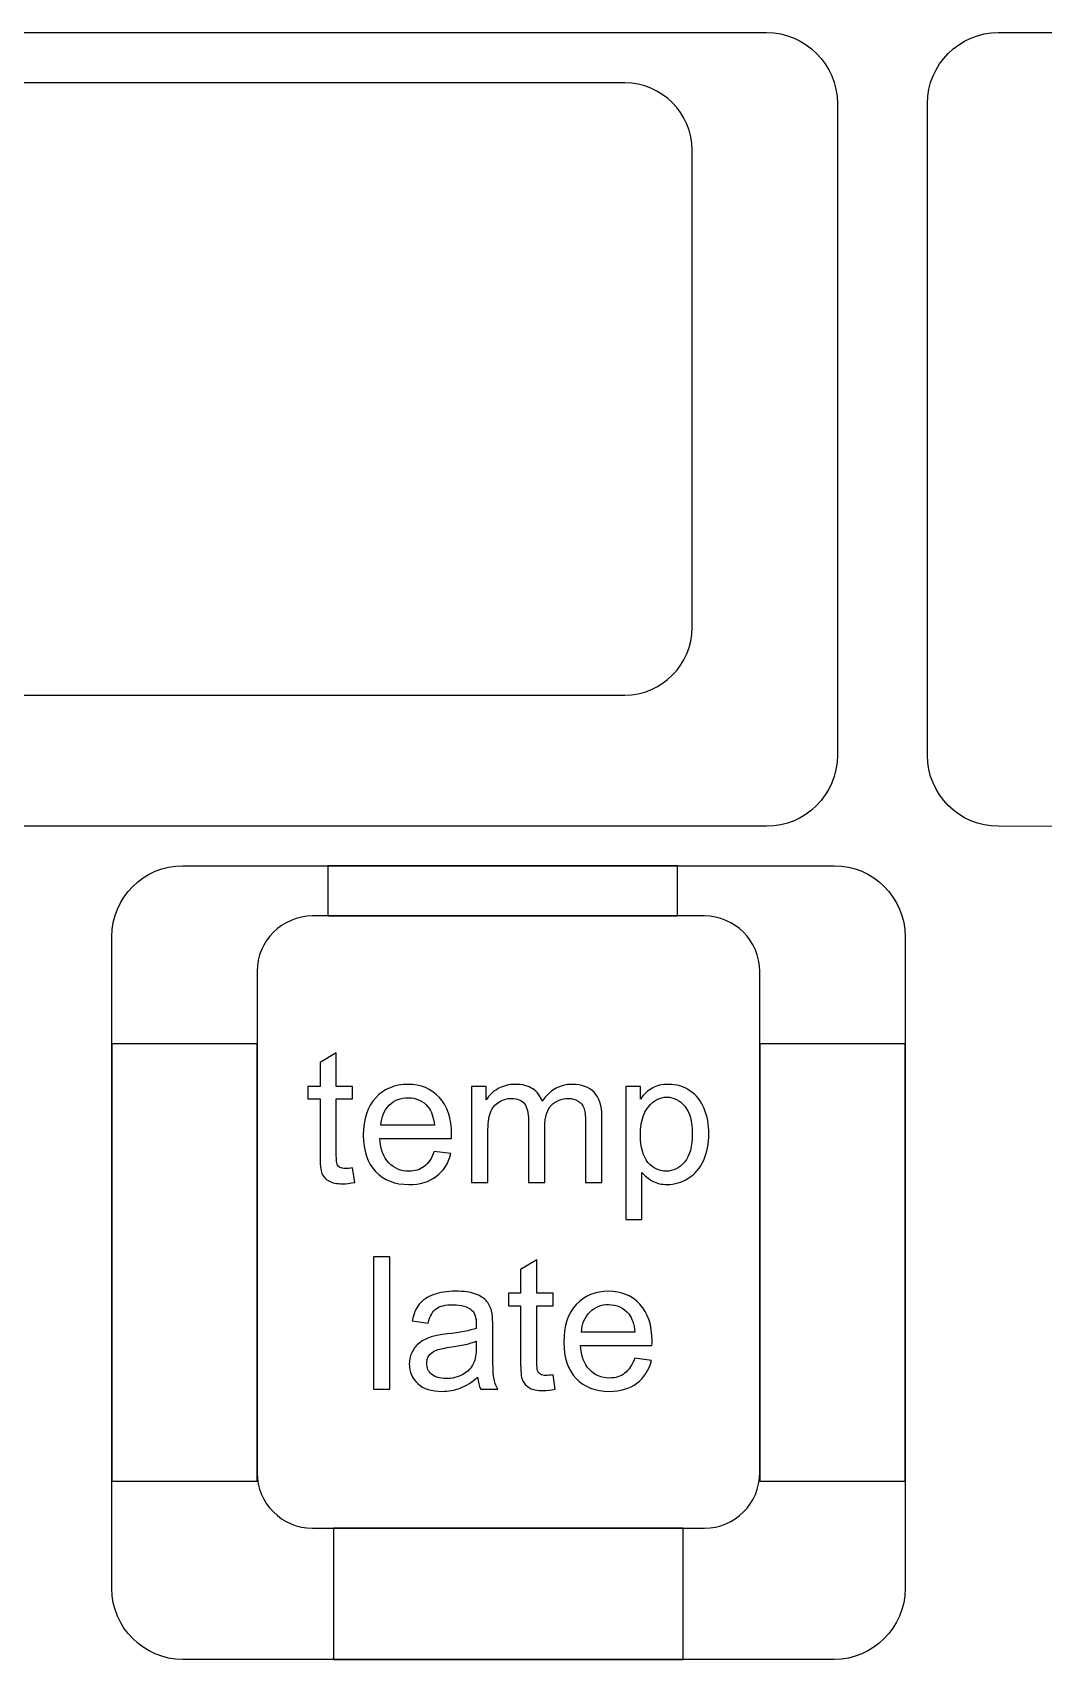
# Model space of a CAD drawing. Header units: millimetres. Extents: x -493 to 473, y -489 to 489.
# Drawn here: x 402.52 to 425.65, y 410.67 to 447.87 of the extents above; entities that cross this region are included whole.
import ezdxf

# ---------------------------------------------------------------- set-up
doc = ezdxf.new("R2010")
doc.units = ezdxf.units.MM
doc.header["$MEASUREMENT"] = 0
doc.layers.add('Layer 1', color=7, linetype='Continuous')

msp = doc.modelspace()

# ---------------------------------------------------------------- linework, layer by layer
at = {"layer": 'Layer 1', "color": 132}
for points in [[(409.275, 427.667), (417.275, 427.667), (417.275, 428.817), (409.275, 428.817), (409.275, 427.667)], [(404.3317, 414.742), (407.6567, 414.742), (407.6567, 424.742), (404.3317, 424.742), (404.3317, 414.742)], [(419.1567, 414.742), (422.4817, 414.742), (422.4817, 424.742), (419.1567, 424.742), (419.1567, 414.742)], [(409.4067, 410.667), (417.4067, 410.667), (417.4067, 413.667), (409.4067, 413.667), (409.4067, 410.667)]]:
    msp.add_lwpolyline(points, close=True, dxfattribs=at)
at = {"layer": 'Layer 1', "color": 169}
for points, knots in [([(368.1072, 429.717), (368.1072, 429.717), (419.3094, 429.717), (419.3094, 429.717), (419.3094, 429.717), (420.2025, 429.717), (420.9333, 430.4477), (420.9333, 431.3409), (420.9333, 431.3409), (420.9333, 431.3409), (420.9333, 446.2431), (420.9333, 446.2431), (420.9333, 446.2431), (420.9333, 447.1363), (420.2025, 447.867), (419.3094, 447.867), (419.3094, 447.867), (419.3094, 447.867), (368.1072, 447.867), (368.1072, 447.867), (368.1072, 447.867), (367.2141, 447.867), (366.4833, 447.1363), (366.4833, 446.2431), (366.4833, 446.2431), (366.4833, 446.2431), (366.4833, 431.3409), (366.4833, 431.3409), (366.4833, 431.3409), (366.4833, 430.4477), (367.2141, 429.717), (368.1072, 429.717)], [0, 0, 0, 0, 0.1111111, 0.1111111, 0.1111111, 0.1111111, 0.2222222, 0.2222222, 0.2222222, 0.2222222, 0.3333333, 0.3333333, 0.3333333, 0.3333333, 0.4444444, 0.4444444, 0.4444444, 0.4444444, 0.5555556, 0.5555556, 0.5555556, 0.5555556, 0.6666667, 0.6666667, 0.6666667, 0.6666667, 0.7777778, 0.7777778, 0.7777778, 0.7777778, 1, 1, 1, 1]), ([(429.1536, 411.567), (429.1536, 411.567), (448.5933, 411.567), (448.5933, 411.567), (448.5933, 411.567), (449.4865, 411.567), (450.2172, 412.2977), (450.2172, 413.1909), (450.2172, 413.1909), (450.2172, 424.2083), (450.2172, 435.2257), (450.2172, 446.2431), (450.2172, 446.2431), (450.2172, 447.1363), (449.4864, 447.867), (448.5933, 447.867), (448.5933, 447.867), (448.5933, 447.867), (424.6161, 447.867), (424.6161, 447.867), (424.6161, 447.867), (423.723, 447.867), (422.9922, 447.1363), (422.9922, 446.2431), (422.9922, 446.2431), (422.9922, 446.2431), (422.9922, 431.3409), (422.9922, 431.3409), (422.9922, 431.3409), (422.9922, 430.4483), (423.7231, 429.7178), (424.6161, 429.717), (424.6161, 429.717), (424.6161, 429.717), (427.5237, 429.714), (427.5237, 429.714), (427.5237, 429.714), (427.5237, 429.714), (427.5297, 428.0931), (427.5297, 428.0931), (427.5297, 428.0931), (427.5297, 428.0931), (427.5297, 413.1909), (427.5297, 413.1909), (427.5297, 413.1909), (427.5297, 412.2978), (428.2604, 411.567), (429.1536, 411.567)], [0, 0, 0, 0, 0.0769231, 0.0769231, 0.0769231, 0.0769231, 0.1538462, 0.1538462, 0.1538462, 0.1538462, 0.2307692, 0.2307692, 0.2307692, 0.2307692, 0.3076923, 0.3076923, 0.3076923, 0.3076923, 0.3846154, 0.3846154, 0.3846154, 0.3846154, 0.4615385, 0.4615385, 0.4615385, 0.4615385, 0.5384615, 0.5384615, 0.5384615, 0.5384615, 0.6153846, 0.6153846, 0.6153846, 0.6153846, 0.6923077, 0.6923077, 0.6923077, 0.6923077, 0.7692308, 0.7692308, 0.7692308, 0.7692308, 0.8461538, 0.8461538, 0.8461538, 0.8461538, 1, 1, 1, 1]), ([(405.9556, 410.667), (405.9556, 410.667), (420.8578, 410.667), (420.8578, 410.667), (420.8578, 410.667), (421.751, 410.667), (422.4817, 411.3977), (422.4817, 412.2909), (422.4817, 412.2909), (422.4817, 412.2909), (422.4817, 427.1931), (422.4817, 427.1931), (422.4817, 427.1931), (422.4817, 428.0863), (421.751, 428.817), (420.8578, 428.817), (420.8578, 428.817), (420.8578, 428.817), (405.9556, 428.817), (405.9556, 428.817), (405.9556, 428.817), (405.0624, 428.817), (404.3317, 428.0863), (404.3317, 427.1931), (404.3317, 427.1931), (404.3317, 427.1931), (404.3317, 412.2909), (404.3317, 412.2909), (404.3317, 412.2909), (404.3317, 411.3977), (405.0624, 410.667), (405.9556, 410.667)], [0, 0, 0, 0, 0.1111111, 0.1111111, 0.1111111, 0.1111111, 0.2222222, 0.2222222, 0.2222222, 0.2222222, 0.3333333, 0.3333333, 0.3333333, 0.3333333, 0.4444444, 0.4444444, 0.4444444, 0.4444444, 0.5555556, 0.5555556, 0.5555556, 0.5555556, 0.6666667, 0.6666667, 0.6666667, 0.6666667, 0.7777778, 0.7777778, 0.7777778, 0.7777778, 1, 1, 1, 1])]:
    msp.add_open_spline(points, degree=3, knots=knots, dxfattribs=at)
at = {"layer": 'Layer 1', "color": 159}
for points in [[(371.3505, 446.717), (371.3505, 446.717), (416.0661, 446.717), (416.0661, 446.717), (416.0661, 446.717), (416.9144, 446.717), (417.6083, 446.023), (417.6083, 445.1747), (417.6083, 445.1747), (417.6083, 445.1747), (417.6083, 434.2594), (417.6083, 434.2594), (417.6083, 434.2594), (417.6083, 433.4111), (416.9144, 432.717), (416.0661, 432.717), (416.0661, 432.717), (416.0661, 432.717), (371.3505, 432.717), (371.3505, 432.717), (371.3505, 432.717), (370.5022, 432.717), (369.8082, 433.4111), (369.8082, 434.2594), (369.8082, 434.2594), (369.8082, 434.2594), (369.8082, 445.1747), (369.8082, 445.1747), (369.8082, 445.1747), (369.8082, 446.023), (370.5022, 446.717), (371.3505, 446.717)], [(408.9236, 427.667), (408.9236, 427.667), (417.8898, 427.667), (417.8898, 427.667), (417.8898, 427.667), (418.5867, 427.667), (419.1567, 427.097), (419.1567, 426.4002), (419.1567, 426.4002), (419.1567, 426.4002), (419.1567, 414.9339), (419.1567, 414.9339), (419.1567, 414.9339), (419.1567, 414.2371), (418.5867, 413.667), (417.8898, 413.667), (417.8898, 413.667), (417.8898, 413.667), (408.9236, 413.667), (408.9236, 413.667), (408.9236, 413.667), (408.2267, 413.667), (407.6567, 414.2371), (407.6567, 414.9339), (407.6567, 414.9339), (407.6567, 414.9339), (407.6567, 426.4002), (407.6567, 426.4002), (407.6567, 426.4002), (407.6567, 427.097), (408.2267, 427.667), (408.9236, 427.667)]]:
    msp.add_open_spline(points, degree=3, knots=[0, 0, 0, 0, 0.1111111, 0.1111111, 0.1111111, 0.1111111, 0.2222222, 0.2222222, 0.2222222, 0.2222222, 0.3333333, 0.3333333, 0.3333333, 0.3333333, 0.4444444, 0.4444444, 0.4444444, 0.4444444, 0.5555556, 0.5555556, 0.5555556, 0.5555556, 0.6666667, 0.6666667, 0.6666667, 0.6666667, 0.7777778, 0.7777778, 0.7777778, 0.7777778, 1, 1, 1, 1], dxfattribs=at)
at = {"layer": 'Layer 1', "color": 132}
for points, knots in [([(409.8402, 421.9053), (409.8402, 421.9053), (409.891, 421.5765), (409.891, 421.5765), (409.891, 421.5765), (409.7865, 421.5547), (409.6927, 421.5434), (409.6109, 421.5434), (409.6109, 421.5434), (409.4761, 421.5434), (409.3717, 421.5645), (409.2969, 421.6076), (409.2969, 421.6076), (409.2228, 421.6506), (409.1706, 421.7063), (409.1403, 421.7762), (409.1403, 421.7762), (409.1099, 421.846), (409.0951, 421.9928), (409.0951, 422.2165), (409.0951, 422.2165), (409.0951, 422.2165), (409.0951, 423.4822), (409.0951, 423.4822), (409.0951, 423.4822), (409.0951, 423.4822), (408.8199, 423.4822), (408.8199, 423.4822), (408.8199, 423.4822), (408.8199, 423.4822), (408.8199, 423.7701), (408.8199, 423.7701), (408.8199, 423.7701), (408.8199, 423.7701), (409.0951, 423.7701), (409.0951, 423.7701), (409.0951, 423.7701), (409.0951, 423.7701), (409.0951, 424.3134), (409.0951, 424.3134), (409.0951, 424.3134), (409.0951, 424.3134), (409.4676, 424.537), (409.4676, 424.537), (409.4676, 424.537), (409.4676, 424.537), (409.4676, 423.7701), (409.4676, 423.7701), (409.4676, 423.7701), (409.4676, 423.7701), (409.8402, 423.7701), (409.8402, 423.7701), (409.8402, 423.7701), (409.8402, 423.7701), (409.8402, 423.4822), (409.8402, 423.4822), (409.8402, 423.4822), (409.8402, 423.4822), (409.4676, 423.4822), (409.4676, 423.4822), (409.4676, 423.4822), (409.4676, 423.4822), (409.4676, 422.1953), (409.4676, 422.1953), (409.4676, 422.1953), (409.4676, 422.0888), (409.474, 422.0203), (409.4874, 421.99), (409.4874, 421.99), (409.5001, 421.9596), (409.5212, 421.9357), (409.5509, 421.9173), (409.5509, 421.9173), (409.5805, 421.8997), (409.6228, 421.8905), (409.6779, 421.8905), (409.6779, 421.8905), (409.7188, 421.8905), (409.7731, 421.8954), (409.8402, 421.9053)], [0, 0, 0, 0, 0.047619, 0.047619, 0.047619, 0.047619, 0.0952381, 0.0952381, 0.0952381, 0.0952381, 0.1428571, 0.1428571, 0.1428571, 0.1428571, 0.1904762, 0.1904762, 0.1904762, 0.1904762, 0.2380952, 0.2380952, 0.2380952, 0.2380952, 0.2857143, 0.2857143, 0.2857143, 0.2857143, 0.3333333, 0.3333333, 0.3333333, 0.3333333, 0.3809524, 0.3809524, 0.3809524, 0.3809524, 0.4285714, 0.4285714, 0.4285714, 0.4285714, 0.4761905, 0.4761905, 0.4761905, 0.4761905, 0.5238095, 0.5238095, 0.5238095, 0.5238095, 0.5714286, 0.5714286, 0.5714286, 0.5714286, 0.6190476, 0.6190476, 0.6190476, 0.6190476, 0.6666667, 0.6666667, 0.6666667, 0.6666667, 0.7142857, 0.7142857, 0.7142857, 0.7142857, 0.7619048, 0.7619048, 0.7619048, 0.7619048, 0.8095238, 0.8095238, 0.8095238, 0.8095238, 0.8571429, 0.8571429, 0.8571429, 0.8571429, 0.9047619, 0.9047619, 0.9047619, 0.9047619, 1, 1, 1, 1]), ([(411.7064, 422.2842), (411.7064, 422.2842), (412.0916, 422.2334), (412.0916, 422.2334), (412.0916, 422.2334), (412.0316, 422.0097), (411.9195, 421.8355), (411.7558, 421.712), (411.7558, 421.712), (411.5921, 421.5885), (411.3832, 421.5264), (411.1285, 421.5264), (411.1285, 421.5264), (410.8082, 421.5264), (410.5542, 421.6252), (410.3665, 421.8228), (410.3665, 421.8228), (410.1789, 422.0196), (410.085, 422.2969), (410.085, 422.6532), (410.085, 422.6532), (410.085, 423.0215), (410.1796, 423.3079), (410.3694, 423.5111), (410.3694, 423.5111), (410.5592, 423.715), (410.8054, 423.8166), (411.1081, 423.8166), (411.1081, 423.8166), (411.4009, 423.8166), (411.6401, 423.7172), (411.8256, 423.5175), (411.8256, 423.5175), (412.0112, 423.3178), (412.1043, 423.037), (412.1043, 422.6751), (412.1043, 422.6751), (412.1043, 422.6532), (412.1036, 422.62), (412.1022, 422.5763), (412.1022, 422.5763), (412.1022, 422.5763), (410.466, 422.5763), (410.466, 422.5763), (410.466, 422.5763), (410.4801, 422.3357), (410.5479, 422.1508), (410.6706, 422.0231), (410.6706, 422.0231), (410.7927, 421.8954), (410.9458, 421.8312), (411.1285, 421.8312), (411.1285, 421.8312), (411.2647, 421.8312), (411.3811, 421.8672), (411.4771, 421.9392), (411.4771, 421.9392), (411.5737, 422.0111), (411.6499, 422.1262), (411.7064, 422.2842)], [0, 0, 0, 0, 0.0625, 0.0625, 0.0625, 0.0625, 0.125, 0.125, 0.125, 0.125, 0.1875, 0.1875, 0.1875, 0.1875, 0.25, 0.25, 0.25, 0.25, 0.3125, 0.3125, 0.3125, 0.3125, 0.375, 0.375, 0.375, 0.375, 0.4375, 0.4375, 0.4375, 0.4375, 0.5, 0.5, 0.5, 0.5, 0.5625, 0.5625, 0.5625, 0.5625, 0.625, 0.625, 0.625, 0.625, 0.6875, 0.6875, 0.6875, 0.6875, 0.75, 0.75, 0.75, 0.75, 0.8125, 0.8125, 0.8125, 0.8125, 0.875, 0.875, 0.875, 0.875, 1, 1, 1, 1]), ([(412.5622, 421.573), (412.5622, 421.573), (412.5622, 423.7701), (412.5622, 423.7701), (412.5622, 423.7701), (412.5622, 423.7701), (412.8966, 423.7701), (412.8966, 423.7701), (412.8966, 423.7701), (412.8966, 423.7701), (412.8966, 423.4596), (412.8966, 423.4596), (412.8966, 423.4596), (412.9651, 423.5669), (413.0568, 423.6537), (413.1711, 423.7186), (413.1711, 423.7186), (413.2854, 423.7842), (413.4152, 423.8166), (413.5613, 423.8166), (413.5613, 423.8166), (413.7235, 423.8166), (413.8569, 423.7828), (413.9606, 423.7158), (413.9606, 423.7158), (414.0643, 423.648), (414.1377, 423.5542), (414.18, 423.4328), (414.18, 423.4328), (414.355, 423.6889), (414.5815, 423.8166), (414.8609, 423.8166), (414.8609, 423.8166), (415.0796, 423.8166), (415.2482, 423.7567), (415.3653, 423.636), (415.3653, 423.636), (415.4832, 423.5154), (415.5424, 423.3298), (415.5424, 423.0793), (415.5424, 423.0793), (415.5424, 423.0793), (415.5424, 421.573), (415.5424, 421.573), (415.5424, 421.573), (415.5424, 421.573), (415.1699, 421.573), (415.1699, 421.573), (415.1699, 421.573), (415.1699, 421.573), (415.1699, 422.9559), (415.1699, 422.9559), (415.1699, 422.9559), (415.1699, 423.104), (415.1572, 423.2113), (415.1332, 423.2769), (415.1332, 423.2769), (415.1092, 423.3425), (415.0655, 423.3947), (415.0013, 423.4349), (415.0013, 423.4349), (414.9378, 423.4752), (414.863, 423.4949), (414.7776, 423.4949), (414.7776, 423.4949), (414.6224, 423.4949), (414.494, 423.4434), (414.3917, 423.3411), (414.3917, 423.3411), (414.2894, 423.2381), (414.2386, 423.0737), (414.2386, 422.8479), (414.2386, 422.8479), (414.2386, 422.8479), (414.2386, 421.573), (414.2386, 421.573), (414.2386, 421.573), (414.2386, 421.573), (413.8661, 421.573), (413.8661, 421.573), (413.8661, 421.573), (413.8661, 421.573), (413.8661, 422.9989), (413.8661, 422.9989), (413.8661, 422.9989), (413.8661, 423.164), (413.8357, 423.2882), (413.775, 423.3707), (413.775, 423.3707), (413.7144, 423.4533), (413.6149, 423.4949), (413.4773, 423.4949), (413.4773, 423.4949), (413.3729, 423.4949), (413.2762, 423.4674), (413.1873, 423.4124), (413.1873, 423.4124), (413.0984, 423.3573), (413.0342, 423.2769), (412.994, 423.1704), (412.994, 423.1704), (412.9545, 423.0645), (412.9347, 422.9114), (412.9347, 422.7118), (412.9347, 422.7118), (412.9347, 422.7118), (412.9347, 421.573), (412.9347, 421.573), (412.9347, 421.573), (412.9347, 421.573), (412.5622, 421.573), (412.5622, 421.573)], [0, 0, 0, 0, 0.0344828, 0.0344828, 0.0344828, 0.0344828, 0.0689655, 0.0689655, 0.0689655, 0.0689655, 0.1034483, 0.1034483, 0.1034483, 0.1034483, 0.137931, 0.137931, 0.137931, 0.137931, 0.1724138, 0.1724138, 0.1724138, 0.1724138, 0.2068966, 0.2068966, 0.2068966, 0.2068966, 0.2413793, 0.2413793, 0.2413793, 0.2413793, 0.2758621, 0.2758621, 0.2758621, 0.2758621, 0.3103448, 0.3103448, 0.3103448, 0.3103448, 0.3448276, 0.3448276, 0.3448276, 0.3448276, 0.3793103, 0.3793103, 0.3793103, 0.3793103, 0.4137931, 0.4137931, 0.4137931, 0.4137931, 0.4482759, 0.4482759, 0.4482759, 0.4482759, 0.4827586, 0.4827586, 0.4827586, 0.4827586, 0.5172414, 0.5172414, 0.5172414, 0.5172414, 0.5517241, 0.5517241, 0.5517241, 0.5517241, 0.5862069, 0.5862069, 0.5862069, 0.5862069, 0.6206897, 0.6206897, 0.6206897, 0.6206897, 0.6551724, 0.6551724, 0.6551724, 0.6551724, 0.6896552, 0.6896552, 0.6896552, 0.6896552, 0.7241379, 0.7241379, 0.7241379, 0.7241379, 0.7586207, 0.7586207, 0.7586207, 0.7586207, 0.7931034, 0.7931034, 0.7931034, 0.7931034, 0.8275862, 0.8275862, 0.8275862, 0.8275862, 0.862069, 0.862069, 0.862069, 0.862069, 0.8965517, 0.8965517, 0.8965517, 0.8965517, 0.9310345, 0.9310345, 0.9310345, 0.9310345, 1, 1, 1, 1]), ([(416.0885, 420.7306), (416.0885, 420.7306), (416.0885, 423.7701), (416.0885, 423.7701), (416.0885, 423.7701), (416.0885, 423.7701), (416.4272, 423.7701), (416.4272, 423.7701), (416.4272, 423.7701), (416.4272, 423.7701), (416.4272, 423.4815), (416.4272, 423.4815), (416.4272, 423.4815), (416.5069, 423.593), (416.5972, 423.677), (416.6981, 423.7327), (416.6981, 423.7327), (416.7983, 423.7884), (416.9203, 423.8166), (417.0636, 423.8166), (417.0636, 423.8166), (417.2512, 423.8166), (417.4163, 423.7687), (417.5596, 423.672), (417.5596, 423.672), (417.7028, 423.5761), (417.8107, 423.4399), (417.8841, 423.2649), (417.8841, 423.2649), (417.9568, 423.0892), (417.9935, 422.8973), (417.9935, 422.6878), (417.9935, 422.6878), (417.9935, 422.4641), (417.9533, 422.2623), (417.8728, 422.0824), (417.8728, 422.0824), (417.7924, 421.9032), (417.6753, 421.7656), (417.5215, 421.6697), (417.5215, 421.6697), (417.3684, 421.5744), (417.2068, 421.5264), (417.0375, 421.5264), (417.0375, 421.5264), (416.9133, 421.5264), (416.8018, 421.5525), (416.7037, 421.6047), (416.7037, 421.6047), (416.605, 421.657), (416.5245, 421.7226), (416.461, 421.8023), (416.461, 421.8023), (416.461, 421.8023), (416.461, 420.7306), (416.461, 420.7306), (416.461, 420.7306), (416.461, 420.7306), (416.0885, 420.7306), (416.0885, 420.7306)], [0, 0, 0, 0, 0.0625, 0.0625, 0.0625, 0.0625, 0.125, 0.125, 0.125, 0.125, 0.1875, 0.1875, 0.1875, 0.1875, 0.25, 0.25, 0.25, 0.25, 0.3125, 0.3125, 0.3125, 0.3125, 0.375, 0.375, 0.375, 0.375, 0.4375, 0.4375, 0.4375, 0.4375, 0.5, 0.5, 0.5, 0.5, 0.5625, 0.5625, 0.5625, 0.5625, 0.625, 0.625, 0.625, 0.625, 0.6875, 0.6875, 0.6875, 0.6875, 0.75, 0.75, 0.75, 0.75, 0.8125, 0.8125, 0.8125, 0.8125, 0.875, 0.875, 0.875, 0.875, 1, 1, 1, 1]), ([(410.4872, 422.8811), (410.4872, 422.8811), (411.7106, 422.8811), (411.7106, 422.8811), (411.7106, 422.8811), (411.6944, 423.0659), (411.6471, 423.2042), (411.5702, 423.2967), (411.5702, 423.2967), (411.4524, 423.4399), (411.2986, 423.5119), (411.1102, 423.5119), (411.1102, 423.5119), (410.9395, 423.5119), (410.7962, 423.4547), (410.6798, 423.3404), (410.6798, 423.3404), (410.5641, 423.2261), (410.4999, 423.073), (410.4872, 422.8811)], [0, 0, 0, 0, 0.1666667, 0.1666667, 0.1666667, 0.1666667, 0.3333333, 0.3333333, 0.3333333, 0.3333333, 0.5, 0.5, 0.5, 0.5, 0.6666667, 0.6666667, 0.6666667, 0.6666667, 1, 1, 1, 1]), ([(416.4272, 422.6581), (416.4272, 422.3766), (416.4843, 422.1685), (416.5979, 422.0337), (416.5979, 422.0337), (416.7122, 421.899), (416.8505, 421.8312), (417.0128, 421.8312), (417.0128, 421.8312), (417.1779, 421.8312), (417.319, 421.9011), (417.4361, 422.0408), (417.4361, 422.0408), (417.5539, 422.1805), (417.6125, 422.3964), (417.6125, 422.6892), (417.6125, 422.6892), (417.6125, 422.9686), (417.5553, 423.1774), (417.4403, 423.3164), (417.4403, 423.3164), (417.3253, 423.4554), (417.1885, 423.5246), (417.029, 423.5246), (417.029, 423.5246), (416.871, 423.5246), (416.7313, 423.4505), (416.6099, 423.303), (416.6099, 423.303), (416.4878, 423.1548), (416.4272, 422.9404), (416.4272, 422.6581)], [0, 0, 0, 0, 0.1111111, 0.1111111, 0.1111111, 0.1111111, 0.2222222, 0.2222222, 0.2222222, 0.2222222, 0.3333333, 0.3333333, 0.3333333, 0.3333333, 0.4444444, 0.4444444, 0.4444444, 0.4444444, 0.5555556, 0.5555556, 0.5555556, 0.5555556, 0.6666667, 0.6666667, 0.6666667, 0.6666667, 0.7777778, 0.7777778, 0.7777778, 0.7777778, 1, 1, 1, 1]), ([(410.316, 416.8437), (410.316, 416.8437), (410.316, 419.8747), (410.316, 419.8747), (410.316, 419.8747), (410.316, 419.8747), (410.6886, 419.8747), (410.6886, 419.8747), (410.6886, 419.8747), (410.6886, 419.8747), (410.6886, 416.8437), (410.6886, 416.8437), (410.6886, 416.8437), (410.6886, 416.8437), (410.316, 416.8437), (410.316, 416.8437)], [0, 0, 0, 0, 0.2, 0.2, 0.2, 0.2, 0.4, 0.4, 0.4, 0.4, 0.6, 0.6, 0.6, 0.6, 1, 1, 1, 1]), ([(414.428, 417.176), (414.428, 417.176), (414.4788, 416.8472), (414.4788, 416.8472), (414.4788, 416.8472), (414.3743, 416.8254), (414.2805, 416.8141), (414.1987, 416.8141), (414.1987, 416.8141), (414.0639, 416.8141), (413.9595, 416.8352), (413.8847, 416.8783), (413.8847, 416.8783), (413.8106, 416.9213), (413.7584, 416.977), (413.7281, 417.0469), (413.7281, 417.0469), (413.6977, 417.1167), (413.6829, 417.2635), (413.6829, 417.4872), (413.6829, 417.4872), (413.6829, 417.4872), (413.6829, 418.7529), (413.6829, 418.7529), (413.6829, 418.7529), (413.6829, 418.7529), (413.4077, 418.7529), (413.4077, 418.7529), (413.4077, 418.7529), (413.4077, 418.7529), (413.4077, 419.0408), (413.4077, 419.0408), (413.4077, 419.0408), (413.4077, 419.0408), (413.6829, 419.0408), (413.6829, 419.0408), (413.6829, 419.0408), (413.6829, 419.0408), (413.6829, 419.5841), (413.6829, 419.5841), (413.6829, 419.5841), (413.6829, 419.5841), (414.0554, 419.8077), (414.0554, 419.8077), (414.0554, 419.8077), (414.0554, 419.8077), (414.0554, 419.0408), (414.0554, 419.0408), (414.0554, 419.0408), (414.0554, 419.0408), (414.428, 419.0408), (414.428, 419.0408), (414.428, 419.0408), (414.428, 419.0408), (414.428, 418.7529), (414.428, 418.7529), (414.428, 418.7529), (414.428, 418.7529), (414.0554, 418.7529), (414.0554, 418.7529), (414.0554, 418.7529), (414.0554, 418.7529), (414.0554, 417.466), (414.0554, 417.466), (414.0554, 417.466), (414.0554, 417.3595), (414.0618, 417.291), (414.0752, 417.2607), (414.0752, 417.2607), (414.0879, 417.2303), (414.109, 417.2064), (414.1387, 417.188), (414.1387, 417.188), (414.1683, 417.1704), (414.2106, 417.1612), (414.2657, 417.1612), (414.2657, 417.1612), (414.3066, 417.1612), (414.3609, 417.1661), (414.428, 417.176)], [0, 0, 0, 0, 0.047619, 0.047619, 0.047619, 0.047619, 0.0952381, 0.0952381, 0.0952381, 0.0952381, 0.1428571, 0.1428571, 0.1428571, 0.1428571, 0.1904762, 0.1904762, 0.1904762, 0.1904762, 0.2380952, 0.2380952, 0.2380952, 0.2380952, 0.2857143, 0.2857143, 0.2857143, 0.2857143, 0.3333333, 0.3333333, 0.3333333, 0.3333333, 0.3809524, 0.3809524, 0.3809524, 0.3809524, 0.4285714, 0.4285714, 0.4285714, 0.4285714, 0.4761905, 0.4761905, 0.4761905, 0.4761905, 0.5238095, 0.5238095, 0.5238095, 0.5238095, 0.5714286, 0.5714286, 0.5714286, 0.5714286, 0.6190476, 0.6190476, 0.6190476, 0.6190476, 0.6666667, 0.6666667, 0.6666667, 0.6666667, 0.7142857, 0.7142857, 0.7142857, 0.7142857, 0.7619048, 0.7619048, 0.7619048, 0.7619048, 0.8095238, 0.8095238, 0.8095238, 0.8095238, 0.8571429, 0.8571429, 0.8571429, 0.8571429, 0.9047619, 0.9047619, 0.9047619, 0.9047619, 1, 1, 1, 1]), ([(412.7001, 417.1189), (412.5618, 417.001), (412.4284, 416.9185), (412.3007, 416.8698), (412.3007, 416.8698), (412.173, 416.8211), (412.0362, 416.7971), (411.8894, 416.7971), (411.8894, 416.7971), (411.6481, 416.7971), (411.4626, 416.8557), (411.3327, 416.9735), (411.3327, 416.9735), (411.2029, 417.0906), (411.138, 417.2409), (411.138, 417.4237), (411.138, 417.4237), (411.138, 417.5309), (411.1627, 417.629), (411.2114, 417.7179), (411.2114, 417.7179), (411.2608, 417.8068), (411.325, 417.8773), (411.404, 417.931), (411.404, 417.931), (411.4837, 417.9846), (411.5726, 418.0255), (411.6721, 418.053), (411.6721, 418.053), (411.7455, 418.0721), (411.8562, 418.0904), (412.0037, 418.1088), (412.0037, 418.1088), (412.3043, 418.144), (412.5265, 418.1871), (412.6683, 418.2365), (412.6683, 418.2365), (412.6697, 418.2873), (412.6705, 418.3197), (412.6705, 418.3331), (412.6705, 418.3331), (412.6705, 418.4841), (412.6352, 418.5906), (412.5646, 418.6527), (412.5646, 418.6527), (412.4694, 418.7367), (412.3276, 418.7783), (412.1399, 418.7783), (412.1399, 418.7783), (411.9642, 418.7783), (411.8344, 418.7473), (411.7511, 418.6859), (411.7511, 418.6859), (411.6672, 418.6245), (411.6058, 418.5159), (411.5656, 418.3592), (411.5656, 418.3592), (411.5656, 418.3592), (411.2015, 418.41), (411.2015, 418.41), (411.2015, 418.41), (411.2347, 418.5659), (411.289, 418.6922), (411.3652, 418.7882), (411.3652, 418.7882), (411.4414, 418.8842), (411.5515, 418.9575), (411.6954, 419.0097), (411.6954, 419.0097), (411.8386, 419.0612), (412.0058, 419.0873), (412.1949, 419.0873), (412.1949, 419.0873), (412.3826, 419.0873), (412.5357, 419.0655), (412.6535, 419.021), (412.6535, 419.021), (412.7706, 418.9766), (412.8574, 418.9215), (412.9125, 418.8545), (412.9125, 418.8545), (412.9675, 418.7875), (413.0063, 418.7028), (413.0289, 418.6005), (413.0289, 418.6005), (413.0409, 418.537), (413.0472, 418.4227), (413.0472, 418.2583), (413.0472, 418.2583), (413.0472, 418.2583), (413.0472, 417.7644), (413.0472, 417.7644), (413.0472, 417.7644), (413.0472, 417.4194), (413.055, 417.2014), (413.0705, 417.109), (413.0705, 417.109), (413.0853, 417.0166), (413.1164, 416.9284), (413.1615, 416.8437), (413.1615, 416.8437), (413.1615, 416.8437), (412.7721, 416.8437), (412.7721, 416.8437), (412.7721, 416.8437), (412.7347, 416.922), (412.7107, 417.0137), (412.7001, 417.1189)], [0, 0, 0, 0, 0.0357143, 0.0357143, 0.0357143, 0.0357143, 0.0714286, 0.0714286, 0.0714286, 0.0714286, 0.1071429, 0.1071429, 0.1071429, 0.1071429, 0.1428571, 0.1428571, 0.1428571, 0.1428571, 0.1785714, 0.1785714, 0.1785714, 0.1785714, 0.2142857, 0.2142857, 0.2142857, 0.2142857, 0.25, 0.25, 0.25, 0.25, 0.2857143, 0.2857143, 0.2857143, 0.2857143, 0.3214286, 0.3214286, 0.3214286, 0.3214286, 0.3571429, 0.3571429, 0.3571429, 0.3571429, 0.3928571, 0.3928571, 0.3928571, 0.3928571, 0.4285714, 0.4285714, 0.4285714, 0.4285714, 0.4642857, 0.4642857, 0.4642857, 0.4642857, 0.5, 0.5, 0.5, 0.5, 0.5357143, 0.5357143, 0.5357143, 0.5357143, 0.5714286, 0.5714286, 0.5714286, 0.5714286, 0.6071429, 0.6071429, 0.6071429, 0.6071429, 0.6428571, 0.6428571, 0.6428571, 0.6428571, 0.6785714, 0.6785714, 0.6785714, 0.6785714, 0.7142857, 0.7142857, 0.7142857, 0.7142857, 0.75, 0.75, 0.75, 0.75, 0.7857143, 0.7857143, 0.7857143, 0.7857143, 0.8214286, 0.8214286, 0.8214286, 0.8214286, 0.8571429, 0.8571429, 0.8571429, 0.8571429, 0.8928571, 0.8928571, 0.8928571, 0.8928571, 0.9285714, 0.9285714, 0.9285714, 0.9285714, 1, 1, 1, 1]), ([(416.2942, 417.5549), (416.2942, 417.5549), (416.6794, 417.5041), (416.6794, 417.5041), (416.6794, 417.5041), (416.6194, 417.2804), (416.5073, 417.1062), (416.3436, 416.9827), (416.3436, 416.9827), (416.1799, 416.8592), (415.971, 416.7971), (415.7163, 416.7971), (415.7163, 416.7971), (415.396, 416.7971), (415.142, 416.8959), (414.9543, 417.0935), (414.9543, 417.0935), (414.7667, 417.2903), (414.6728, 417.5676), (414.6728, 417.9239), (414.6728, 417.9239), (414.6728, 418.2922), (414.7674, 418.5786), (414.9572, 418.7818), (414.9572, 418.7818), (415.147, 418.9857), (415.3932, 419.0873), (415.6959, 419.0873), (415.6959, 419.0873), (415.9887, 419.0873), (416.2279, 418.9879), (416.4134, 418.7882), (416.4134, 418.7882), (416.599, 418.5885), (416.6921, 418.3077), (416.6921, 417.9458), (416.6921, 417.9458), (416.6921, 417.9239), (416.6914, 417.8907), (416.69, 417.847), (416.69, 417.847), (416.69, 417.847), (415.0538, 417.847), (415.0538, 417.847), (415.0538, 417.847), (415.0679, 417.6064), (415.1357, 417.4215), (415.2584, 417.2938), (415.2584, 417.2938), (415.3805, 417.1661), (415.5336, 417.1019), (415.7163, 417.1019), (415.7163, 417.1019), (415.8525, 417.1019), (415.9689, 417.1379), (416.0649, 417.2099), (416.0649, 417.2099), (416.1615, 417.2818), (416.2377, 417.3969), (416.2942, 417.5549)], [0, 0, 0, 0, 0.0625, 0.0625, 0.0625, 0.0625, 0.125, 0.125, 0.125, 0.125, 0.1875, 0.1875, 0.1875, 0.1875, 0.25, 0.25, 0.25, 0.25, 0.3125, 0.3125, 0.3125, 0.3125, 0.375, 0.375, 0.375, 0.375, 0.4375, 0.4375, 0.4375, 0.4375, 0.5, 0.5, 0.5, 0.5, 0.5625, 0.5625, 0.5625, 0.5625, 0.625, 0.625, 0.625, 0.625, 0.6875, 0.6875, 0.6875, 0.6875, 0.75, 0.75, 0.75, 0.75, 0.8125, 0.8125, 0.8125, 0.8125, 0.875, 0.875, 0.875, 0.875, 1, 1, 1, 1]), ([(415.075, 418.1518), (415.075, 418.1518), (416.2984, 418.1518), (416.2984, 418.1518), (416.2984, 418.1518), (416.2822, 418.3366), (416.2349, 418.4749), (416.158, 418.5674), (416.158, 418.5674), (416.0402, 418.7106), (415.8864, 418.7826), (415.698, 418.7826), (415.698, 418.7826), (415.5273, 418.7826), (415.384, 418.7254), (415.2676, 418.6111), (415.2676, 418.6111), (415.1519, 418.4968), (415.0877, 418.3437), (415.075, 418.1518)], [0, 0, 0, 0, 0.1666667, 0.1666667, 0.1666667, 0.1666667, 0.3333333, 0.3333333, 0.3333333, 0.3333333, 0.5, 0.5, 0.5, 0.5, 0.6666667, 0.6666667, 0.6666667, 0.6666667, 1, 1, 1, 1]), ([(412.6705, 417.9444), (412.535, 417.8893), (412.3318, 417.8428), (412.0609, 417.8047), (412.0609, 417.8047), (411.907, 417.7828), (411.7984, 417.7581), (411.7349, 417.7306), (411.7349, 417.7306), (411.6714, 417.7031), (411.6227, 417.6628), (411.5881, 417.6106), (411.5881, 417.6106), (411.5536, 417.5577), (411.5359, 417.4992), (411.5359, 417.4342), (411.5359, 417.4342), (411.5359, 417.3362), (411.5733, 417.2536), (411.6488, 417.188), (411.6488, 417.188), (411.7243, 417.1224), (411.8344, 417.0892), (411.979, 417.0892), (411.979, 417.0892), (412.1222, 417.0892), (412.2499, 417.1203), (412.3621, 417.1831), (412.3621, 417.1831), (412.4736, 417.2452), (412.5562, 417.3305), (412.6084, 417.4385), (412.6084, 417.4385), (412.6486, 417.5224), (412.6683, 417.6459), (412.6683, 417.8089), (412.6683, 417.8089), (412.6683, 417.8089), (412.6705, 417.9444), (412.6705, 417.9444)], [0, 0, 0, 0, 0.0909091, 0.0909091, 0.0909091, 0.0909091, 0.1818182, 0.1818182, 0.1818182, 0.1818182, 0.2727273, 0.2727273, 0.2727273, 0.2727273, 0.3636364, 0.3636364, 0.3636364, 0.3636364, 0.4545455, 0.4545455, 0.4545455, 0.4545455, 0.5454545, 0.5454545, 0.5454545, 0.5454545, 0.6363636, 0.6363636, 0.6363636, 0.6363636, 0.7272727, 0.7272727, 0.7272727, 0.7272727, 0.8181818, 0.8181818, 0.8181818, 0.8181818, 1, 1, 1, 1])]:
    msp.add_open_spline(points, degree=3, knots=knots, dxfattribs=at)

doc.saveas('drawing.dxf')
